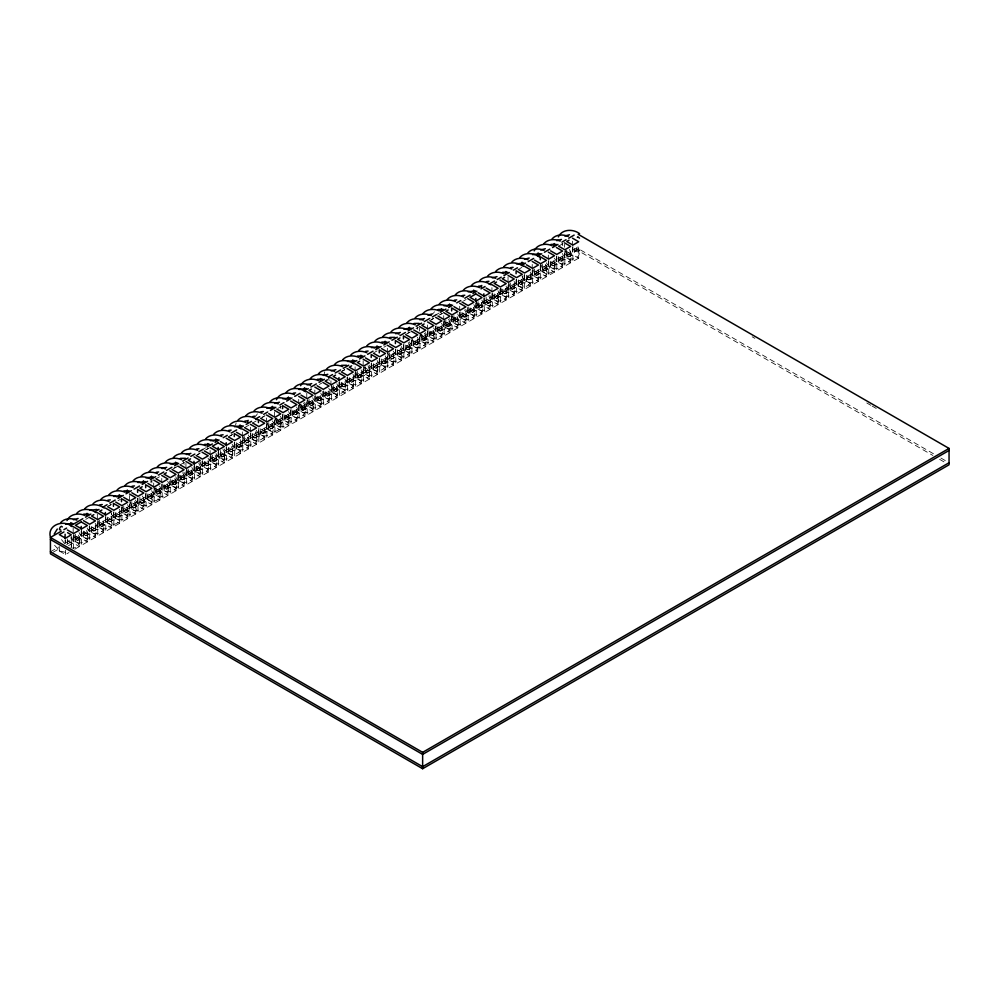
<?xml version="1.0" encoding="UTF-8"?>
<svg xmlns="http://www.w3.org/2000/svg" width="999" height="999" viewBox="0 0 999 999"><rect width="100%" height="100%" fill="white"/><g stroke="black" fill="none" stroke-linecap="round" stroke-linejoin="round"><path stroke-width="0.75" stroke-dasharray="5 3.75" d="M70.854 547.527C76.648 551.186 84.44 537.362 76.573 537.912C74.538 544.105 72.964 545.504 66.159 539.01M71.029 537.212C74.85 548.463 94.68 540.859 85.702 533.129C80.744 537.237 83.142 543.031 74.213 534.365M79.083 532.554C82.905 543.818 102.735 536.213 93.756 528.471C88.923 531.893 91.808 537.337 84.116 531.68M87.138 527.909C90.609 537.899 108.142 533.516 102.897 524.013C96.703 523.638 100.924 531.68 95.767 529.17L95.117 526.061M95.192 523.251C99.026 534.515 118.856 526.91 109.865 519.168C104.92 523.289 107.305 529.083 98.377 520.404M116.334 513.086C125.025 518.943 117.283 511.813 115.859 515.709C115.397 520.729 113.536 521.378 108.279 517.732M111.301 513.961C114.548 520.229 126.324 522.789 127.884 514.01C130.544 510.851 125.15 508.191 123.913 511.063C124.413 517.582 119.83 512.125 119.83 518.668C118.269 527.435 106.493 524.887 103.247 518.606M119.356 509.303C123.189 520.554 143.019 512.949 134.028 505.219C129.196 508.641 132.093 514.085 124.388 508.429M140.497 499.125L144.468 501.423L140.597 500.899L138.149 505.993L138.898 505.569L136.039 505.919L134.303 500.649M142.358 495.991C150.137 507.392 134.528 517.145 127.422 504.657M135.477 499.999C138.986 510.314 157.805 505.094 150.699 495.979C145.292 497.24 148.614 502.872 144.143 501.873A1.898 0.962 -15.5 0 1 143.082 502.672L141.483 502.972A2.435 1.224 -15.5 0 1 140.297 502.584L139.46 499.625M154.77 487.849L160.577 492.12L156.706 491.595L155.407 495.579L153.946 496.765L148.551 494.48M151.586 490.696C154.82 496.978 166.596 499.525 168.157 490.759C170.829 487.599 165.422 484.94 164.198 487.799C164.698 494.33 160.115 488.873 160.102 495.404C158.541 504.183 146.766 501.623 143.531 495.354M159.64 486.051C163.474 497.302 183.304 489.697 174.313 481.968C169.48 485.389 172.365 490.834 164.673 485.177M180.782 475.874L184.74 478.159L180.869 477.634L178.421 482.742L179.183 482.305L176.323 482.667L174.588 477.397M182.642 472.739C190.409 484.14 174.8 493.881 167.695 481.393M175.749 476.748C179.271 487.062 198.089 481.843 190.984 472.714C185.577 473.988 188.886 479.607 184.428 478.621A1.898 0.962 -15.5 0 1 183.354 479.42L181.768 479.72A2.435 1.224 -15.5 0 1 180.582 479.333L178.509 473.938M196.89 466.57L200.861 468.856L196.978 468.344L194.53 473.439L195.292 473.002L192.795 473.514L190.821 472.677L186.988 469.243M198.751 463.436C206.531 474.837 190.909 484.577 183.804 472.102M191.858 467.445C195.379 477.759 214.198 472.539 207.093 463.411C201.686 464.685 204.995 470.304 200.537 469.318A1.898 0.962 -15.5 0 1 199.475 470.117L197.877 470.417A2.435 1.224 -15.5 0 1 196.691 470.029L195.854 467.07M199.912 462.799C203.746 474.05 223.576 466.446 214.585 458.716C209.765 462.137 212.65 467.569 204.945 461.925M221.054 452.622L225.025 454.907L221.154 454.383L218.706 459.49L219.455 459.053L216.596 459.403L214.86 454.133M222.914 449.488C230.694 460.889 215.085 470.629 207.979 458.141M216.034 453.496C219.543 463.811 238.361 458.591 231.256 449.463C225.849 450.736 229.171 456.356 224.7 455.369A1.898 0.962 -15.5 0 1 223.639 456.168L222.053 456.456A2.435 1.224 -15.5 0 1 220.854 456.081L220.017 453.109M237.175 443.319C245.866 449.175 238.124 442.045 236.701 445.941C236.226 450.961 234.365 451.61 229.121 447.964M240.122 442.345C245.517 453.384 229.258 459.927 224.088 448.838M232.143 444.193C235.652 454.508 254.47 449.288 247.377 440.159C241.958 441.433 245.279 447.053 240.809 446.066A1.898 0.962 -15.5 0 1 239.748 446.865L238.162 447.152A2.435 1.224 -15.5 0 1 236.975 446.778L236.126 443.818M240.197 439.535C244.031 450.799 263.861 443.194 254.87 435.452C249.925 439.572 252.31 445.367 243.381 436.688M261.338 429.37L265.297 431.655L261.426 431.131L258.978 436.238L259.74 435.801L256.88 436.151L255.145 430.881M264.285 428.396C269.693 439.435 253.421 445.979 248.252 434.89M256.306 430.244C259.827 440.547 278.646 435.339 271.541 426.211C266.134 427.472 269.443 433.104 264.985 432.105A1.898 0.962 -15.5 0 1 263.923 432.917L262.325 433.204A2.435 1.224 -15.5 0 1 261.139 432.817L260.302 429.857M275.599 418.094L281.418 422.352L277.535 421.828L276.248 425.811L274.775 426.998L269.393 424.712M272.415 420.941C275.662 427.21 287.437 429.77 288.998 420.991C291.658 417.832 286.263 415.172 285.027 418.044C285.527 424.563 280.944 419.105 280.944 425.649C279.383 434.415 267.607 431.868 264.36 425.586M280.482 416.283C284.303 427.535 304.133 419.93 295.142 412.2C290.322 415.621 293.207 421.066 285.502 415.409M299.775 404.133L305.582 408.404L301.71 407.879L300.412 411.863L298.938 413.049L293.556 410.764M303.471 402.972C311.251 414.373 295.642 424.125 288.536 411.638M296.591 406.98C300.1 417.295 318.918 412.075 311.813 402.959C306.406 404.22 309.727 409.852 305.257 408.853A1.898 0.962 -15.5 0 1 304.195 409.652L302.61 409.952A2.435 1.224 -15.5 0 1 301.411 409.565L299.35 404.17M304.645 402.335C308.466 413.586 328.296 405.981 319.318 398.251C314.36 402.36 316.758 408.154 307.829 399.488M312.699 397.677C316.171 407.679 333.703 403.296 328.459 393.793C322.265 393.406 326.486 401.461 321.328 398.938L319.593 393.681M320.754 393.032C324.588 404.283 344.418 396.678 335.427 388.948C330.594 392.37 333.479 397.814 325.786 392.157M341.895 382.854L345.854 385.139L341.983 384.627L339.535 389.722L340.297 389.285L337.799 389.797L335.826 388.961L331.993 385.527M344.842 381.88C350.249 392.919 333.978 399.475 328.808 388.374M336.863 383.728C340.384 394.043 359.203 388.823 352.098 379.695C346.69 380.969 350 386.588 345.542 385.602A1.898 0.962 -15.5 0 1 344.48 386.401L342.882 386.7A2.435 1.224 -15.5 0 1 341.695 386.313L340.859 383.354M344.917 379.083C348.751 390.334 368.581 382.729 359.59 374.987C354.757 378.421 357.654 383.853 349.95 378.209M364.21 366.933L370.03 371.191L366.158 370.666L363.711 375.774L364.46 375.337L362.962 375.836L361.601 375.686L359.865 370.417M367.919 365.771C375.699 377.16 360.09 386.913 352.972 374.425M361.039 369.78C364.548 380.082 383.366 374.875 376.261 365.746C370.854 367.02 374.175 372.639 369.705 371.653A1.898 0.962 -15.5 0 1 368.643 372.452L367.045 372.739A2.435 1.224 -15.5 0 1 365.859 372.365L363.798 366.97M382.18 359.603C390.859 365.459 383.129 358.329 381.693 362.225C381.231 367.245 379.37 367.894 374.113 364.248M385.127 358.629C390.522 369.667 374.263 376.211 369.093 365.122M377.147 360.477C380.656 370.791 399.475 365.572 392.37 356.443C386.963 357.717 390.284 363.336 385.814 362.35A1.898 0.962 -15.5 0 1 384.752 363.149L383.166 363.436A2.435 1.224 -15.5 0 1 381.98 363.062L381.131 360.09M385.202 355.819C389.023 367.083 408.853 359.478 399.875 351.735C394.917 355.856 397.315 361.65 388.386 352.972M406.343 345.642L410.302 347.939L406.431 347.415L403.983 352.522L404.745 352.085L401.885 352.435L400.149 347.165M408.204 342.52C415.971 353.908 400.362 363.661 393.256 351.173M401.311 346.516C404.832 356.83 423.651 351.623 416.546 342.495C411.138 343.756 414.448 349.388 409.99 348.389A1.898 0.962 -15.5 0 1 408.916 349.188L407.33 349.488A2.435 1.224 -15.5 0 1 406.143 349.101L405.307 346.141M420.604 334.378L426.423 338.636L422.54 338.112L421.253 342.095L419.78 343.281L414.398 340.996M424.313 333.216C432.092 344.605 416.471 354.358 409.365 341.87M417.42 337.225C420.941 347.527 439.76 342.32 432.654 333.191C427.247 334.453 430.557 340.085 426.098 339.086A1.898 0.962 -15.5 0 1 425.037 339.897L423.439 340.184A2.435 1.224 -15.5 0 1 422.252 339.797L420.179 334.415M425.474 332.567C429.308 343.818 449.138 336.213 440.147 328.484C435.314 331.905 438.211 337.35 430.507 331.693M446.615 322.39L450.586 324.687L446.715 324.163L445.417 328.147L443.943 329.333L442.157 329.183L441.521 326.074M448.476 319.255C456.256 330.657 440.646 340.409 433.541 327.922M441.595 323.264C445.104 333.579 463.923 328.359 456.818 319.243C451.411 320.504 454.732 326.136 450.262 325.137A1.898 0.962 -15.5 0 1 449.2 325.936L447.602 326.236A2.435 1.224 -15.5 0 1 446.416 325.849L444.355 320.454M462.737 313.087L466.695 315.384L462.824 314.86L460.377 319.955L461.126 319.53L458.641 320.03L456.655 319.193L452.834 315.771M464.585 309.952C472.365 321.353 456.755 331.106 449.65 318.619M457.704 313.961C461.213 324.275 480.032 319.056 472.927 309.94C467.52 311.201 470.841 316.833 466.371 315.834A1.898 0.962 -15.5 0 1 465.309 316.633L463.723 316.933A2.435 1.224 -15.5 0 1 462.537 316.546L461.688 313.586M465.759 309.315C469.592 320.567 489.423 312.962 480.432 305.232C475.599 308.654 478.484 314.098 470.791 308.441M486.9 299.138L490.859 301.423L486.988 300.899L484.54 306.006L485.302 305.569L482.804 306.081L480.831 305.244L476.998 301.81M488.761 296.004C496.528 307.405 480.919 317.145 473.813 304.658M481.868 300.012C485.389 310.327 504.208 305.107 497.102 295.979C491.695 297.252 495.005 302.872 490.546 301.885A1.898 0.962 -15.5 0 1 489.473 302.685L487.887 302.984A2.435 1.224 -15.5 0 1 486.7 302.597L485.864 299.638M489.922 295.367C493.756 306.618 513.586 299.013 504.595 291.271C499.762 294.693 502.647 300.137 494.955 294.493M497.977 290.709C501.81 301.96 521.64 294.355 512.649 286.626C507.817 290.047 510.714 295.492 503.009 289.835M506.031 286.064C509.865 297.315 529.695 289.71 520.704 281.98C515.759 286.089 518.156 291.883 509.215 283.216M527.172 275.886C535.864 281.743 528.134 274.613 526.698 278.509C526.236 283.529 524.375 284.178 519.118 280.532M530.132 274.912C535.526 285.951 519.268 292.495 514.098 281.406M522.152 276.76C525.661 287.075 544.48 281.855 537.375 272.727C531.967 274.001 535.289 279.62 530.819 278.634A1.898 0.962 -15.5 0 1 529.757 279.433L528.159 279.72A2.435 1.224 -15.5 0 1 526.972 279.345L526.136 276.373M530.207 272.103C534.028 283.366 553.858 275.749 544.88 268.019C539.922 272.14 542.32 277.934 533.391 269.255M551.348 261.925L555.307 264.223L551.436 263.699L548.988 268.806L549.737 268.369L546.89 268.719L545.142 263.449M546.316 262.799C549.55 269.081 561.326 271.628 562.887 262.862C565.559 259.703 560.152 257.043 558.928 259.915C559.428 266.433 554.845 260.976 554.832 267.507C553.271 276.286 541.495 273.726 538.261 267.457M565.609 250.649L571.416 254.92L567.544 254.395L566.258 258.379L564.785 259.565L559.403 257.28M569.318 249.5C577.085 260.889 561.475 270.642 554.37 258.154M562.425 253.509C565.946 263.811 584.765 258.604 577.659 249.475C572.252 250.737 575.561 256.368 571.103 255.369A1.898 0.962 -15.5 0 1 570.042 256.169L568.443 256.468A2.435 1.224 -15.5 0 1 567.257 256.081L565.184 250.699M71.428 546.965L70.829 538.211M79.883 539.073L77.822 540.259L75.587 538.961M87.937 534.428L85.877 535.614L83.641 534.315M95.991 529.77L93.943 530.956L91.696 529.657M104.058 525.124L101.998 526.311L99.75 525.012M112.113 520.467L110.052 521.653L107.805 520.367M120.167 515.821L118.107 517.007L115.859 515.709M128.222 511.163L126.161 512.35L123.913 511.063M136.276 506.518L134.216 507.704L131.968 506.406M144.331 501.86L142.27 503.059L140.022 501.76M152.385 497.215L150.325 498.401L148.077 497.102M160.439 492.557L158.379 493.756L156.144 492.457M168.494 487.912L166.433 489.098L164.198 487.799M176.548 483.266L174.5 484.453L172.253 483.154M184.615 478.608L182.555 479.795L180.307 478.509M192.67 473.963L190.609 475.149L188.361 473.851M200.724 469.305L198.664 470.492L196.416 469.205M208.779 464.66L206.718 465.846L204.47 464.547M216.833 460.002L214.773 461.201L212.525 459.902M224.887 455.357L222.827 456.543L220.579 455.244M232.942 450.699L230.881 451.898L228.646 450.599M240.996 446.053L238.936 447.24L236.701 445.941M249.051 441.408L246.99 442.594L244.755 441.296M257.118 436.75L255.057 437.937L252.809 436.65M265.172 432.105L263.112 433.291L260.864 431.993M273.227 427.447L271.166 428.633L268.918 427.347M281.281 422.802L279.221 423.988L276.973 422.689M289.335 418.144L287.275 419.343L285.027 418.044M297.39 413.499L295.329 414.685L293.082 413.386M305.444 408.841L303.384 410.04L301.136 408.741M313.499 404.195L311.438 405.382L309.203 404.083M321.553 399.55L319.493 400.736L317.257 399.438M329.608 394.892L327.56 396.079L325.312 394.792M337.674 390.247L335.614 391.433L333.366 390.134M345.729 385.589L343.668 386.775L341.421 385.489M353.783 380.944L351.723 382.13L349.475 380.831M361.838 376.286L359.777 377.485L357.53 376.186M369.892 371.64L367.832 372.827L365.584 371.528M377.947 366.983L375.886 368.181L373.638 366.883M386.001 362.337L383.941 363.524L381.693 362.225M394.056 357.679L391.995 358.878L389.76 357.58M402.11 353.034L400.05 354.22L397.814 352.922M410.177 348.389L408.116 349.575L405.869 348.276M418.231 343.731L416.171 344.917L413.923 343.631M426.286 339.086L424.225 340.272L421.978 338.973M434.34 334.428L432.28 335.614L430.032 334.328M442.395 329.782L440.334 330.969L438.086 329.67M450.449 325.125L448.389 326.323L446.141 325.025M458.504 320.479L456.443 321.666L454.195 320.367M466.558 315.821L464.498 317.02L462.262 315.721M474.612 311.176L472.552 312.362L470.317 311.064M482.667 306.531L480.619 307.717L478.371 306.418M490.734 301.873L488.673 303.059L486.426 301.773M498.788 297.227L496.728 298.414L494.48 297.115M506.843 292.57L504.782 293.756L502.534 292.47M514.897 287.924L512.837 289.111L510.589 287.812M522.952 283.266L520.891 284.465L518.643 283.167M531.006 278.621L528.946 279.807L526.698 278.509M539.06 273.963L537 275.162L534.752 273.863M547.115 269.318L545.054 270.504L542.819 269.206M555.169 264.673L553.109 265.859L550.874 264.56M563.236 260.015L561.176 261.201L558.928 259.915M571.291 255.369L569.23 256.556L566.982 255.257M579.345 250.712L577.285 251.898L575.037 250.612M235.564 425.025L236.151 422.939M324.188 373.863L324.762 371.778M256.206 415.646L257.405 413.786M433.429 313.324L434.44 311.738M202.947 449.388L205.644 447.827M436.463 314.573L439.16 313.012M108.466 505.981L111.164 504.433M173.252 468.581L175.949 467.02M197.552 454.557L200.25 452.997M205.644 449.875L208.341 448.314M229.945 435.851L232.642 434.29M262.337 417.145L265.035 415.584M341.97 371.166L344.68 369.605M374.375 352.472L377.073 350.911M406.768 333.766L409.465 332.205M431.056 319.742L433.766 318.182M439.16 315.06L441.858 313.499M463.461 301.036L466.158 299.475M519.517 268.768L521.84 267.42M558.628 246.179L563.336 243.369M85.789 519.318L89.273 517.307M108.804 506.031L111.114 504.695M118.019 500.711L120.33 499.375M150.237 482.105L152.56 480.769M155.969 478.796L159.453 476.785M174.4 468.156L177.884 466.146M180.145 464.847L184.778 462.162M196.254 455.544L199.738 453.534M206.631 449.55L208.953 448.214M228.471 436.938L231.955 434.927M244.58 427.634L249.226 424.962M252.647 422.989L256.119 420.979M260.702 418.331L264.173 416.333M277.972 408.366L281.443 406.356M319.405 384.44L321.728 383.104M342.42 371.153L344.73 369.817M383.853 347.227L386.176 345.891M408.017 333.279L410.339 331.943M416.071 328.634L418.394 327.285M431.031 319.992L433.354 318.656M440.247 314.673L442.569 313.336M50.425 551.773L58.516 547.102M65.272 543.206L576.835 247.852L934.215 454.183M53.122 552.26L59.865 548.364M66.621 544.467L576.835 249.9L932.866 455.457M445.854 320.229L445.854 327.672L451.648 324.313L457.854 327.897L457.854 314.498M453.908 315.572L453.908 323.014L459.715 319.668L465.909 323.251L465.909 309.852M461.963 312.412L461.963 318.369L467.769 315.01L473.963 318.594L473.963 305.195M470.017 307.754L470.017 313.711L475.824 310.364L482.017 313.948L482.017 299.063M478.071 301.623L478.071 309.066L483.878 305.719L490.072 309.29L490.072 295.891M486.138 296.965L486.138 304.408L491.933 301.061L498.126 304.645L498.126 291.246M494.193 293.806L494.193 299.762L499.987 296.416L506.193 299.987L506.193 286.601M502.247 289.161L502.247 295.105L508.041 291.758L514.248 295.342L514.248 281.943M510.302 283.017L510.302 290.459L516.096 287.113L522.302 290.684L522.302 275.799M518.356 279.857L518.356 285.801L524.15 282.455L530.357 286.039L530.357 272.64M526.411 275.2L526.411 281.156L532.217 277.809L538.411 281.381L538.411 266.508M534.465 269.068L534.465 276.511L540.272 273.152L546.465 276.735L546.465 263.336M542.519 264.41L542.519 271.853L548.326 268.506L554.52 272.09L554.52 258.691M550.574 261.251L550.574 267.208L556.381 263.861L562.574 267.432L562.574 254.033M558.628 256.593L558.628 262.55L564.435 259.203L570.629 262.787L570.629 249.388M566.695 250.462L566.695 257.904L572.489 254.558L578.696 258.129L578.696 244.73M59.303 546.515L59.303 550.986L62.787 548.975M68.519 545.666L73.164 542.981L79.358 546.565L79.358 533.166M75.412 534.24L75.412 541.683L81.219 538.336L87.413 541.908L87.413 528.521M83.466 531.081L83.466 537.025L89.273 533.678L95.467 537.262L95.467 523.863M91.521 526.423L91.521 532.38L97.328 529.033L103.521 532.604L103.521 519.218M99.588 520.292L99.588 527.734L105.382 524.375L111.588 527.959L111.588 513.074M107.642 517.12L107.642 523.076L113.436 519.73L119.643 523.314L119.643 509.915M115.697 512.475L115.697 518.431L121.491 515.084L127.697 518.656L127.697 503.771M123.751 506.331L123.751 513.773L129.545 510.427L135.752 514.01L135.752 500.611M131.806 501.685L131.806 509.128L137.6 505.781L143.806 509.353L143.806 495.954M139.86 497.027L139.86 504.47L145.667 501.123L151.86 504.707L151.86 491.308M147.914 493.868L147.914 499.825L153.721 496.478L159.915 500.049L159.915 485.164M155.969 487.724L155.969 495.167L161.776 491.82L167.969 495.404L167.969 482.005M164.023 484.565L164.023 490.521L169.83 487.175L176.024 490.746L176.024 477.36M172.078 479.92L172.078 485.876L177.884 482.517L184.078 486.101L184.078 472.702M180.145 475.262L180.145 481.218L185.939 477.872L192.145 481.456L192.145 468.056M188.199 469.13L188.199 476.573L193.993 473.214L200.2 476.798L200.2 461.913M196.254 465.959L196.254 471.915L202.048 468.568L208.254 472.152L208.254 458.753M204.308 461.313L204.308 467.27L210.102 463.923L216.308 467.495L216.308 452.609M212.362 455.169L212.362 462.612L218.169 459.265L224.363 462.849L224.363 449.45M220.417 450.524L220.417 457.967L226.224 454.62L232.417 458.191L232.417 444.805M228.471 447.365L228.471 453.309L234.278 449.962L240.472 453.546L240.472 440.147M236.526 442.707L236.526 448.663L242.332 445.317L248.526 448.888L248.526 434.003M244.58 436.575L244.58 444.018L250.387 440.659L256.581 444.243L256.581 430.844M252.647 433.404L252.647 439.36L258.441 436.014L264.648 439.597L264.648 426.198M260.702 428.758L260.702 434.715L266.496 431.356L272.702 434.94L272.702 421.541M268.756 422.614L268.756 430.057L274.55 426.71L280.756 430.294L280.756 416.895M276.81 417.969L276.81 425.412L282.605 422.065L288.811 425.636L288.811 412.237M284.865 414.797L284.865 420.754L290.659 417.407L296.865 420.991L296.865 407.592M292.919 410.152L292.919 416.108L298.726 412.762L304.92 416.333L304.92 401.448M300.974 404.008L300.974 411.451L306.78 408.104L312.974 411.688L312.974 398.289M309.028 399.363L309.028 406.805L314.835 403.459L321.029 407.03L321.029 393.643M317.083 396.203L317.083 402.147L322.889 398.801L329.083 402.385L329.083 388.986M325.137 391.546L325.137 397.502L330.944 394.155L337.138 397.739L337.138 384.34M333.204 385.414L333.204 392.857L338.998 389.498L345.204 393.082L345.204 379.682M341.258 382.242L341.258 388.199L347.053 384.852L353.259 388.436L353.259 375.037M349.313 377.597L349.313 383.554L355.107 380.207L361.313 383.778L361.313 368.893M357.367 371.453L357.367 378.896L363.161 375.549L369.368 379.133L369.368 365.734M365.422 366.808L365.422 374.25L371.216 370.904L377.422 374.475L377.422 361.076M373.476 363.648L373.476 369.593L379.283 366.246L385.477 369.83L385.477 356.431M381.531 358.991L381.531 364.947L387.337 361.601L393.531 365.172L393.531 350.287M389.585 352.847L389.585 360.289L395.392 356.943L401.586 360.527L401.586 347.128M397.639 349.687L397.639 355.644L403.446 352.297L409.64 355.869L409.64 342.482M405.706 345.042L405.706 350.999L411.501 347.64L417.694 351.223L417.694 337.824M413.761 340.384L413.761 346.341L419.555 342.994L425.761 346.578L425.761 333.179M421.815 334.253L421.815 341.695L427.609 338.336L433.816 341.92L433.816 328.521M429.87 331.081L429.87 337.038L435.664 333.691L441.87 337.275L441.87 323.876M437.924 326.436L437.924 332.392L443.718 329.046L449.925 332.617L449.925 317.732M445.854 327.672L452.048 331.243L457.854 327.897M453.908 323.014L460.114 326.598L465.909 323.251M461.963 318.369L468.169 321.94L473.963 318.594M470.017 313.711L476.223 317.295L482.017 313.948M478.071 309.066L484.278 312.637L490.072 309.29M486.138 304.408L492.332 307.992L498.126 304.645M494.193 299.762L500.387 303.334L506.193 299.987M502.247 295.105L508.441 298.689L514.248 295.342M510.302 290.459L516.495 294.043L522.302 290.684M518.356 285.801L524.55 289.385L530.357 286.039M526.411 281.156L532.604 284.74L538.411 281.381M534.465 276.511L540.671 280.082L546.465 276.735M542.519 271.853L548.726 275.437L554.52 272.09M550.574 267.208L556.78 270.779L562.574 267.432M558.628 262.55L564.835 266.134L570.629 262.787M566.695 257.904L572.889 261.476L578.696 258.129M59.303 550.986L65.509 554.557L68.981 552.559M74.725 549.238L79.358 546.565M75.412 541.683L81.618 545.267L87.413 541.908M83.466 537.025L89.673 540.609L95.467 537.262M91.521 532.38L97.727 535.963L103.521 532.604M99.588 527.734L105.782 531.306L111.588 527.959M107.642 523.076L113.836 526.66L119.643 523.314M115.697 518.431L121.89 522.002L127.697 518.656M123.751 513.773L129.945 517.357L135.752 514.01M131.806 509.128L137.999 512.699L143.806 509.353M139.86 504.47L146.066 508.054L151.86 504.707M147.914 499.825L154.121 503.409L159.915 500.049M155.969 495.167L162.175 498.751L167.969 495.404M164.023 490.521L170.23 494.105L176.024 490.746M172.078 485.876L178.284 489.448L184.078 486.101M180.145 481.218L186.338 484.802L192.145 481.456M188.199 476.573L194.393 480.144L200.2 476.798M196.254 471.915L202.447 475.499L208.254 472.152M204.308 467.27L210.502 470.841L216.308 467.495M212.362 462.612L218.556 466.196L224.363 462.849M220.417 457.967L226.623 461.538L232.417 458.191M228.471 453.309L234.678 456.893L240.472 453.546M236.526 448.663L242.732 452.247L248.526 448.888M244.58 444.018L250.786 447.589L256.581 444.243M252.647 439.36L258.841 442.944L264.648 439.597M260.702 434.715L266.895 438.286L272.702 434.94M268.756 430.057L274.95 433.641L280.756 430.294M276.81 425.412L283.004 428.983L288.811 425.636M284.865 420.754L291.059 424.338L296.865 420.991M292.919 416.108L299.126 419.68L304.92 416.333M300.974 411.451L307.18 415.035L312.974 411.688M309.028 406.805L315.234 410.389L321.029 407.03M317.083 402.147L323.289 405.731L329.083 402.385M325.137 397.502L331.343 401.086L337.138 397.739M333.204 392.857L339.398 396.428L345.204 393.082M341.258 388.199L347.452 391.783L353.259 388.436M349.313 383.554L355.507 387.125L361.313 383.778M357.367 378.896L363.561 382.48L369.368 379.133M365.422 374.25L371.616 377.822L377.422 374.475M373.476 369.593L379.682 373.176L385.477 369.83M381.531 364.947L387.737 368.531L393.531 365.172M389.585 360.289L395.791 363.873L401.586 360.527M397.639 355.644L403.846 359.228L409.64 355.869M405.706 350.999L411.9 354.57L417.694 351.223M413.761 346.341L419.955 349.925L425.761 346.578M421.815 341.695L428.009 345.267L433.816 341.92M429.87 337.038L436.063 340.622L441.87 337.275M437.924 332.392L444.118 335.964L449.925 332.617M65.672 552.397L59.865 550.948L52.86 543.456M547.015 268.743L546.928 269.33A1.898 0.962 -15.5 0 1 545.866 270.13L544.28 270.417A2.435 1.224 -15.5 0 1 543.094 270.042L543.006 269.206A1.898 0.962 -15.5 0 1 544.068 268.406L545.654 268.107A2.435 1.224 -15.5 0 1 546.84 268.494L541.446 264.61M442.295 329.195L442.207 329.795A1.898 0.962 -15.5 0 1 441.146 330.594L439.548 330.881A2.435 1.224 -15.5 0 1 438.361 330.507L438.274 329.67A1.898 0.962 -15.5 0 1 439.335 328.858L440.934 328.571A2.435 1.224 -15.5 0 1 442.12 328.946L438.561 327.048M402.01 352.46L401.923 353.047A1.898 0.962 -15.5 0 1 400.861 353.846L399.275 354.146A2.435 1.224 -15.5 0 1 398.089 353.758L398.002 352.922A1.898 0.962 -15.5 0 1 399.063 352.123L400.649 351.823A2.435 1.224 -15.5 0 1 401.835 352.21L398.289 350.299M361.725 375.711L361.65 376.298A1.898 0.962 -15.5 0 1 360.589 377.098L358.991 377.397A2.435 1.224 -15.5 0 1 357.804 377.01L357.717 376.173A1.898 0.962 -15.5 0 1 358.778 375.374L360.377 375.075A2.435 1.224 -15.5 0 1 361.563 375.462L358.004 373.551M321.453 398.963L321.366 399.55A1.898 0.962 -15.5 0 1 320.304 400.349L318.718 400.649A2.435 1.224 -15.5 0 1 317.532 400.262L317.445 399.425A1.898 0.962 -15.5 0 1 318.506 398.626L320.092 398.326A2.435 1.224 -15.5 0 1 321.278 398.713L317.732 396.803M257.005 436.176L256.93 436.763A1.898 0.962 -15.5 0 1 255.856 437.562L254.27 437.862A2.435 1.224 -15.5 0 1 253.084 437.475L252.997 436.638A1.898 0.962 -15.5 0 1 254.058 435.839L255.644 435.539A2.435 1.224 -15.5 0 1 256.843 435.926L253.284 434.016M216.733 459.428L216.646 460.015A1.898 0.962 -15.5 0 1 215.584 460.814L213.986 461.113A2.435 1.224 -15.5 0 1 212.799 460.726L212.712 459.89A1.898 0.962 -15.5 0 1 213.774 459.09L215.372 458.791A2.435 1.224 -15.5 0 1 216.558 459.178L212.999 457.267M176.448 482.679L176.373 483.266A1.898 0.962 -15.5 0 1 175.3 484.065L173.714 484.365A2.435 1.224 -15.5 0 1 172.527 483.978L172.44 483.141A1.898 0.962 -15.5 0 1 173.501 482.342L175.087 482.055A2.435 1.224 -15.5 0 1 176.274 482.43L172.727 480.519M136.176 505.931L136.089 506.53A1.898 0.962 -15.5 0 1 135.027 507.33L133.429 507.617A2.435 1.224 -15.5 0 1 132.243 507.242L132.155 506.406A1.898 0.962 -15.5 0 1 133.217 505.594L134.815 505.307A2.435 1.224 -15.5 0 1 136.001 505.694L130.594 501.81M95.892 529.195L95.804 529.782A1.898 0.962 -15.5 0 1 94.743 530.581L93.157 530.881A2.435 1.224 -15.5 0 1 91.97 530.494L91.883 529.657A1.898 0.962 -15.5 0 1 92.944 528.858L94.53 528.558A2.435 1.224 -15.5 0 1 95.717 528.946L92.17 527.035M752.16 336.788L754.857 338.349M866.782 402.972L870.828 405.307M872.177 406.094L876.223 408.429M940.958 458.079L949.05 462.749M939.609 459.34L945.004 462.462M64.56 543.568L60.914 538.811M579.233 250.137L579.07 249.887A2.435 1.224 -15.5 0 0 577.884 249.5L576.286 249.8A1.898 0.962 -15.5 0 0 575.224 250.599L575.312 251.436A2.435 1.224 -15.5 0 0 576.498 251.823L578.096 251.523A1.898 0.962 -15.5 0 0 579.158 250.724L577.372 244.842M571.178 254.782L571.016 254.533A2.435 1.224 -15.5 0 0 569.83 254.158L568.231 254.445A1.898 0.962 -15.5 0 0 567.17 255.245L567.082 255.831M563.124 259.44L562.961 259.191A2.435 1.224 -15.5 0 0 561.763 258.803L560.177 259.103A1.898 0.962 -15.5 0 0 559.115 259.902L559.203 260.739A2.435 1.224 -15.5 0 0 560.389 261.126L561.975 260.826A1.898 0.962 -15.5 0 0 563.049 260.027L562.35 256.306M555.069 264.086L554.895 263.836A2.435 1.224 -15.5 0 0 553.708 263.449L552.122 263.748A1.898 0.962 -15.5 0 0 551.061 264.548L551.148 265.384A2.435 1.224 -15.5 0 0 552.335 265.771L553.921 265.472A1.898 0.962 -15.5 0 0 554.982 264.673L553.209 258.803M538.961 273.389L538.786 273.139A2.435 1.224 -15.5 0 0 537.599 272.752L536.013 273.052A1.898 0.962 -15.5 0 0 534.94 273.851L535.027 274.688A2.435 1.224 -15.5 0 0 536.226 275.075L537.812 274.775A1.898 0.962 -15.5 0 0 538.873 273.976L537.087 268.094M530.906 278.047L530.731 277.797A2.435 1.224 -15.5 0 0 529.545 277.41L527.947 277.697A1.898 0.962 -15.5 0 0 526.885 278.509L526.81 279.096M522.852 282.692L522.677 282.442A2.435 1.224 -15.5 0 0 521.49 282.055L519.892 282.355A1.898 0.962 -15.5 0 0 518.831 283.154L518.918 283.991A2.435 1.224 -15.5 0 0 520.104 284.378L521.703 284.078A1.898 0.962 -15.5 0 0 522.764 283.279L520.979 277.397M514.785 287.337L514.622 287.088A2.435 1.224 -15.5 0 0 513.436 286.713L511.838 287A1.898 0.962 -15.5 0 0 510.776 287.799L510.864 288.649A2.435 1.224 -15.5 0 0 512.05 289.023L513.648 288.736A1.898 0.962 -15.5 0 0 514.71 287.924L512.924 282.055M506.73 291.995L506.568 291.745A2.435 1.224 -15.5 0 0 505.382 291.358L503.783 291.658A1.898 0.962 -15.5 0 0 502.722 292.457L502.809 293.294A2.435 1.224 -15.5 0 0 503.996 293.681L505.594 293.381A1.898 0.962 -15.5 0 0 506.655 292.582L504.87 286.701M498.676 296.641L498.513 296.391A2.435 1.224 -15.5 0 0 497.327 296.016L495.729 296.303A1.898 0.962 -15.5 0 0 494.667 297.103L494.755 297.939A2.435 1.224 -15.5 0 0 495.941 298.326L497.539 298.039A1.898 0.962 -15.5 0 0 498.601 297.227L496.815 291.358M490.621 301.298L490.459 301.049A2.435 1.224 -15.5 0 0 489.26 300.662L487.674 300.961A1.898 0.962 -15.5 0 0 486.613 301.76L486.525 302.347M482.567 305.944L482.392 305.694A2.435 1.224 -15.5 0 0 481.206 305.319L479.62 305.607A1.898 0.962 -15.5 0 0 478.558 306.406L478.646 307.242A2.435 1.224 -15.5 0 0 479.832 307.63L481.418 307.33A1.898 0.962 -15.5 0 0 482.48 306.531L480.706 300.662M474.513 310.602L474.338 310.352A2.435 1.224 -15.5 0 0 473.151 309.965L471.565 310.264A1.898 0.962 -15.5 0 0 470.504 311.064L470.591 311.9A2.435 1.224 -15.5 0 0 471.778 312.275L473.364 311.988A1.898 0.962 -15.5 0 0 474.425 311.188L473.738 307.467M466.458 315.247L466.283 314.997A2.435 1.224 -15.5 0 0 465.097 314.61L463.511 314.91A1.898 0.962 -15.5 0 0 462.45 315.709L462.362 316.296M458.404 319.905L458.229 319.655A2.435 1.224 -15.5 0 0 457.043 319.268L455.457 319.568A1.898 0.962 -15.5 0 0 454.383 320.367L454.47 321.203A2.435 1.224 -15.5 0 0 455.669 321.578L457.255 321.291A1.898 0.962 -15.5 0 0 458.316 320.492L456.531 314.61M450.349 324.55L450.174 324.3A2.435 1.224 -15.5 0 0 448.988 323.913L447.39 324.213A1.898 0.962 -15.5 0 0 446.328 325.012L446.253 325.599M434.228 333.853L434.066 333.604A2.435 1.224 -15.5 0 0 432.879 333.216L431.281 333.516A1.898 0.962 -15.5 0 0 430.219 334.315L430.307 335.152A2.435 1.224 -15.5 0 0 431.493 335.539L433.091 335.239A1.898 0.962 -15.5 0 0 434.153 334.44L433.454 330.719M426.173 338.499L426.011 338.249A2.435 1.224 -15.5 0 0 424.825 337.874L423.226 338.162A1.898 0.962 -15.5 0 0 422.165 338.961L422.077 339.548M418.119 343.156L417.957 342.907A2.435 1.224 -15.5 0 0 416.77 342.52L415.172 342.819A1.898 0.962 -15.5 0 0 414.11 343.619L414.198 344.455A2.435 1.224 -15.5 0 0 415.384 344.842L416.983 344.543A1.898 0.962 -15.5 0 0 418.044 343.743L417.345 340.022M410.065 347.802L409.902 347.552A2.435 1.224 -15.5 0 0 408.703 347.177L407.117 347.465A1.898 0.962 -15.5 0 0 406.056 348.264L405.969 348.851M393.956 357.105L393.781 356.855A2.435 1.224 -15.5 0 0 392.595 356.468L391.009 356.768A1.898 0.962 -15.5 0 0 389.947 357.567L390.035 358.404A2.435 1.224 -15.5 0 0 391.221 358.791L392.807 358.491A1.898 0.962 -15.5 0 0 393.868 357.692L392.083 351.81M385.901 361.763L385.726 361.513A2.435 1.224 -15.5 0 0 384.54 361.126L382.954 361.426A1.898 0.962 -15.5 0 0 381.88 362.225L381.805 362.812M377.847 366.408L377.672 366.158A2.435 1.224 -15.5 0 0 376.486 365.771L374.9 366.071A1.898 0.962 -15.5 0 0 373.826 366.87L373.913 367.707A2.435 1.224 -15.5 0 0 375.1 368.094L376.698 367.794A1.898 0.962 -15.5 0 0 377.759 366.995L375.974 361.114M369.792 371.066L369.618 370.816A2.435 1.224 -15.5 0 0 368.431 370.429L366.833 370.716A1.898 0.962 -15.5 0 0 365.771 371.528L365.696 372.115M353.671 380.357L353.509 380.107A2.435 1.224 -15.5 0 0 352.322 379.732L350.724 380.02A1.898 0.962 -15.5 0 0 349.662 380.819L349.75 381.655A2.435 1.224 -15.5 0 0 350.936 382.043L352.535 381.755A1.898 0.962 -15.5 0 0 353.596 380.944L352.897 377.235M345.617 385.015L345.454 384.765A2.435 1.224 -15.5 0 0 344.268 384.378L342.669 384.677A1.898 0.962 -15.5 0 0 341.608 385.477L341.521 386.064M337.562 389.66L337.4 389.41A2.435 1.224 -15.5 0 0 336.201 389.036L334.615 389.323A1.898 0.962 -15.5 0 0 333.554 390.122L333.641 390.959A2.435 1.224 -15.5 0 0 334.827 391.346L336.413 391.046A1.898 0.962 -15.5 0 0 337.487 390.247L335.701 384.378M329.508 394.318L329.333 394.068A2.435 1.224 -15.5 0 0 328.147 393.681L326.561 393.981A1.898 0.962 -15.5 0 0 325.499 394.78L325.587 395.616A2.435 1.224 -15.5 0 0 326.773 396.004L328.359 395.704A1.898 0.962 -15.5 0 0 329.42 394.905L328.733 391.183M313.399 403.621L313.224 403.371A2.435 1.224 -15.5 0 0 312.038 402.984L310.452 403.284A1.898 0.962 -15.5 0 0 309.39 404.083L309.478 404.92A2.435 1.224 -15.5 0 0 310.664 405.294L312.25 405.007A1.898 0.962 -15.5 0 0 313.311 404.208L311.526 398.326M305.344 408.266L305.17 408.017A2.435 1.224 -15.5 0 0 303.983 407.629L302.397 407.929A1.898 0.962 -15.5 0 0 301.323 408.728L301.248 409.315M297.29 412.924L297.115 412.674A2.435 1.224 -15.5 0 0 295.929 412.287L294.33 412.575A1.898 0.962 -15.5 0 0 293.269 413.386L293.356 414.223A2.435 1.224 -15.5 0 0 294.543 414.597L296.141 414.31A1.898 0.962 -15.5 0 0 297.202 413.511L296.516 409.79M289.235 417.57L289.061 417.32A2.435 1.224 -15.5 0 0 287.874 416.933L286.276 417.232A1.898 0.962 -15.5 0 0 285.214 418.032L285.302 418.868A2.435 1.224 -15.5 0 0 286.488 419.255L288.087 418.956A1.898 0.962 -15.5 0 0 289.148 418.156L287.362 412.275M281.169 422.215L281.006 421.965A2.435 1.224 -15.5 0 0 279.82 421.59L278.221 421.878A1.898 0.962 -15.5 0 0 277.16 422.677L277.247 423.526A2.435 1.224 -15.5 0 0 278.434 423.901L280.032 423.613A1.898 0.962 -15.5 0 0 281.094 422.802L279.308 416.933M273.114 426.873L272.952 426.623A2.435 1.224 -15.5 0 0 271.765 426.236L270.167 426.536A1.898 0.962 -15.5 0 0 269.106 427.335L269.193 428.171A2.435 1.224 -15.5 0 0 270.379 428.559L271.978 428.259A1.898 0.962 -15.5 0 0 273.039 427.46L271.253 421.578M265.06 431.518L264.897 431.268A2.435 1.224 -15.5 0 0 263.711 430.894L262.113 431.181A1.898 0.962 -15.5 0 0 261.051 431.98L260.964 432.567M248.951 440.821L248.776 440.571A2.435 1.224 -15.5 0 0 247.59 440.197L246.004 440.484A1.898 0.962 -15.5 0 0 244.942 441.283L245.03 442.12A2.435 1.224 -15.5 0 0 246.216 442.507L247.802 442.207A1.898 0.962 -15.5 0 0 248.863 441.408L247.09 435.539M240.896 445.479L240.722 445.229A2.435 1.224 -15.5 0 0 239.535 444.842L237.949 445.142A1.898 0.962 -15.5 0 0 236.888 445.941L236.8 446.528M232.842 450.124L232.667 449.875A2.435 1.224 -15.5 0 0 231.481 449.488L229.895 449.787A1.898 0.962 -15.5 0 0 228.821 450.586L228.908 451.423A2.435 1.224 -15.5 0 0 230.107 451.81L231.693 451.511A1.898 0.962 -15.5 0 0 232.755 450.711L230.969 444.83M224.787 454.782L224.613 454.533A2.435 1.224 -15.5 0 0 223.426 454.145L221.84 454.433A1.898 0.962 -15.5 0 0 220.767 455.244L220.692 455.831M208.666 464.073L208.504 463.823A2.435 1.224 -15.5 0 0 207.317 463.449L205.719 463.736A1.898 0.962 -15.5 0 0 204.658 464.547L204.745 465.384A2.435 1.224 -15.5 0 0 205.931 465.759L207.53 465.472A1.898 0.962 -15.5 0 0 208.591 464.672L207.904 460.951M200.612 468.731L200.449 468.481A2.435 1.224 -15.5 0 0 199.263 468.094L197.665 468.394A1.898 0.962 -15.5 0 0 196.603 469.193L196.528 469.78M192.557 473.376L192.395 473.126A2.435 1.224 -15.5 0 0 191.209 472.752L189.61 473.039A1.898 0.962 -15.5 0 0 188.549 473.838L188.636 474.675A2.435 1.224 -15.5 0 0 189.822 475.062L191.421 474.775A1.898 0.962 -15.5 0 0 192.482 473.963L190.697 468.094M184.503 478.034L184.34 477.784A2.435 1.224 -15.5 0 0 183.142 477.397L181.556 477.697A1.898 0.962 -15.5 0 0 180.494 478.496L180.407 479.083M168.394 487.337L168.219 487.087A2.435 1.224 -15.5 0 0 167.033 486.7L165.447 487A1.898 0.962 -15.5 0 0 164.385 487.799L164.473 488.636A2.435 1.224 -15.5 0 0 165.659 489.023L167.245 488.723A1.898 0.962 -15.5 0 0 168.307 487.924L166.533 482.042M160.34 491.983L160.165 491.733A2.435 1.224 -15.5 0 0 158.978 491.346L157.392 491.645A1.898 0.962 -15.5 0 0 156.331 492.445L156.418 493.281A2.435 1.224 -15.5 0 0 157.605 493.668L159.191 493.369A1.898 0.962 -15.5 0 0 160.252 492.569L158.466 486.688M152.285 496.64L152.11 496.391A2.435 1.224 -15.5 0 0 150.924 496.003L149.338 496.303A1.898 0.962 -15.5 0 0 148.264 497.102L148.351 497.939A2.435 1.224 -15.5 0 0 149.55 498.314L151.136 498.026A1.898 0.962 -15.5 0 0 152.198 497.227L151.511 493.506M144.231 501.286L144.056 501.036A2.435 1.224 -15.5 0 0 142.869 500.649L141.271 500.949A1.898 0.962 -15.5 0 0 140.21 501.748L140.135 502.335M128.109 510.589L127.947 510.339A2.435 1.224 -15.5 0 0 126.761 509.952L125.162 510.252A1.898 0.962 -15.5 0 0 124.101 511.051L124.188 511.888A2.435 1.224 -15.5 0 0 125.375 512.275L126.973 511.975A1.898 0.962 -15.5 0 0 128.034 511.176L126.249 505.294M120.055 515.234L119.892 514.985A2.435 1.224 -15.5 0 0 118.706 514.61L117.108 514.897A1.898 0.962 -15.5 0 0 116.046 515.696L116.134 516.533A2.435 1.224 -15.5 0 0 117.32 516.92L118.918 516.633A1.898 0.962 -15.5 0 0 119.98 515.821L119.281 512.112M112 519.892L111.838 519.642A2.435 1.224 -15.5 0 0 110.652 519.255L109.053 519.555A1.898 0.962 -15.5 0 0 107.992 520.354L108.079 521.191A2.435 1.224 -15.5 0 0 109.266 521.578L110.864 521.278A1.898 0.962 -15.5 0 0 111.925 520.479L111.226 516.758M103.946 524.537L103.784 524.288A2.435 1.224 -15.5 0 0 102.585 523.913L100.999 524.2A1.898 0.962 -15.5 0 0 99.937 524.999L100.025 525.836A2.435 1.224 -15.5 0 0 101.211 526.223L102.797 525.924A1.898 0.962 -15.5 0 0 103.871 525.124L102.085 519.255M87.837 533.841L87.662 533.591A2.435 1.224 -15.5 0 0 86.476 533.204L84.89 533.503A1.898 0.962 -15.5 0 0 83.829 534.303L83.916 535.139A2.435 1.224 -15.5 0 0 85.102 535.526L86.688 535.227A1.898 0.962 -15.5 0 0 87.75 534.428L85.964 528.546M79.783 538.498L79.608 538.249A2.435 1.224 -15.5 0 0 78.421 537.862L76.836 538.161A1.898 0.962 -15.5 0 0 75.774 538.961L75.862 539.797A2.435 1.224 -15.5 0 0 77.048 540.172L78.634 539.885A1.898 0.962 -15.5 0 0 79.695 539.085L77.91 533.204M541.021 264.648L542.919 269.792M532.966 269.293L534.865 274.438M508.803 283.254L510.701 288.399M500.736 287.899L502.634 293.044M476.573 301.86L478.471 306.993M452.41 315.809L454.308 320.954M412.125 339.061L414.023 344.205M387.962 353.009L389.86 358.154M355.744 371.616L357.642 376.76M331.568 385.577L333.466 390.709M307.405 399.525L309.303 404.67M275.175 418.131L277.085 423.276M267.12 422.777L269.018 427.922M242.957 436.738L244.855 441.87M210.739 455.332L212.637 460.477M186.563 469.293L188.461 474.425M154.345 487.887L156.244 493.031M130.182 501.848L132.08 506.993M122.128 506.493L124.026 511.638M97.952 520.454L99.85 525.586M73.789 534.403L75.687 539.547M562.037 243.082L562.812 245.717M417.033 326.798L417.807 329.433M328.421 377.959L329.195 380.594M280.095 405.856L280.856 408.491M183.416 461.675L184.191 464.31M151.199 480.269L151.96 482.904M574.475 248.476L575.137 251.186M558.366 257.779L559.028 260.489M550.299 262.425L550.973 265.135M518.081 281.031L518.756 283.741M493.918 294.98L494.58 297.69M469.742 308.941L470.417 311.651M437.525 327.535L438.199 330.257M429.47 332.192L430.144 334.902M397.24 350.799L397.914 353.509M373.077 364.747L373.751 367.457M348.913 378.696L349.575 381.406M324.737 392.657L325.412 395.367M316.683 397.302L317.357 400.012M292.52 411.251L293.194 413.973M284.465 415.909L285.14 418.618M252.248 434.515L252.909 437.225M228.072 448.464L228.746 451.173M203.908 462.412L204.583 465.134M171.691 481.019L172.352 483.728M163.624 485.676L164.298 488.386M147.515 494.967L148.189 497.689M115.297 513.573L115.959 516.283M107.243 518.231L107.904 520.941M91.121 527.534L91.796 530.244M83.067 532.18L83.741 534.89M67.27 541.108L67.52 543.618M576.835 247.852L576.835 249.9M572.889 246.591L572.889 261.476M572.489 241.159L572.489 245.617M572.489 247.115L572.489 254.558M564.835 251.248L564.835 266.134M564.435 244.318L564.435 247.29M564.435 253.247L564.435 259.203M556.78 255.894L556.78 270.779M556.381 256.418L556.381 263.861M548.726 260.552L548.726 275.437M548.326 255.107L548.326 259.578M548.326 261.064L548.326 268.506M540.671 265.197L540.671 280.082M540.272 264.223L540.272 273.152M532.604 269.855L532.604 284.74M532.217 264.41L532.217 268.881M532.217 270.367L532.217 277.809M524.55 274.5L524.55 289.385M524.15 275.012L524.15 282.455M516.495 279.158L516.495 294.043M516.096 279.67L516.096 287.113M508.441 283.803L508.441 298.689M508.041 276.873L508.041 291.758M500.387 288.449L500.387 303.334M499.987 288.973L499.987 296.416M492.332 293.107L492.332 307.992M491.933 287.662L491.933 292.133M491.933 293.619L491.933 301.061M484.278 297.752L484.278 312.637M483.878 298.276L483.878 305.719M476.223 302.41L476.223 317.295M475.824 302.922L475.824 310.364M468.169 307.055L468.169 321.94M467.769 307.567L467.769 315.01M460.114 311.713L460.114 326.598M459.715 306.268L459.715 310.739M459.715 312.225L459.715 319.668M452.048 316.358L452.048 331.243M451.648 315.384L451.648 324.313M444.118 321.079L444.118 335.964M443.718 315.647L443.718 320.105M443.718 321.603L443.718 329.046M436.063 325.736L436.063 340.622M435.664 326.248L435.664 333.691M428.009 330.382L428.009 345.267M427.609 324.95L427.609 329.408M427.609 330.906L427.609 338.336M419.955 335.04L419.955 349.925M419.555 328.109L419.555 331.081M419.555 337.038L419.555 342.994M411.9 339.685L411.9 354.57M411.501 340.197L411.501 347.64M403.846 344.343L403.846 359.228M403.446 344.855L403.446 352.297M395.791 348.988L395.791 363.873M395.392 349.5L395.392 356.943M387.737 353.646L387.737 368.531M387.337 348.201L387.337 361.601M379.682 358.291L379.682 373.176M379.283 358.803L379.283 366.246M371.616 362.937L371.616 377.822M371.216 363.461L371.216 370.904M363.561 367.595L363.561 382.48M363.161 360.664L363.161 375.549M355.507 372.24L355.507 387.125M355.107 366.808L355.107 371.266M355.107 372.764L355.107 380.207M347.452 376.898L347.452 391.783M347.053 377.41L347.053 384.852M339.398 381.543L339.398 396.428M338.998 382.055L338.998 389.498M331.343 386.201L331.343 401.086M330.944 380.756L330.944 394.155M323.289 390.846L323.289 405.731M322.889 391.358L322.889 398.801M315.234 395.504L315.234 410.389M314.835 390.06L314.835 394.53M314.835 396.016L314.835 403.459M307.18 400.149L307.18 415.035M306.78 393.219L306.78 408.104M299.126 404.795L299.126 419.68M298.726 399.363L298.726 403.821M298.726 405.319L298.726 412.762M291.059 409.453L291.059 424.338M290.659 409.965L290.659 417.407M283.004 414.098L283.004 428.983M282.605 414.622L282.605 422.065M274.95 418.756L274.95 433.641M274.55 411.825L274.55 426.71M266.895 423.401L266.895 438.286M266.496 417.969L266.496 422.427M266.496 423.913L266.496 431.356M258.841 428.059L258.841 442.944M258.441 430.057L258.441 436.014M250.786 432.704L250.786 447.589M250.387 427.272L250.387 431.73M250.387 433.216L250.387 440.659M242.732 437.362L242.732 452.247M242.332 431.918L242.332 445.317M234.678 442.008L234.678 456.893M234.278 442.52L234.278 449.962M226.623 446.665L226.623 461.538M226.224 447.177L226.224 454.62M218.556 451.311L218.556 466.196M218.169 451.823L218.169 459.265M210.502 455.956L210.502 470.841M210.102 450.524L210.102 454.982M210.102 456.481L210.102 463.923M202.447 460.614L202.447 475.499M202.048 461.126L202.048 468.568M194.393 465.259L194.393 480.144M193.993 465.771L193.993 473.214M186.338 469.917L186.338 484.802M185.939 462.987L185.939 477.872M178.284 474.562L178.284 489.448M177.884 475.074L177.884 482.517M170.23 479.22L170.23 494.105M169.83 481.218L169.83 487.175M162.175 483.866L162.175 498.751M161.776 478.434L161.776 482.892M161.776 484.378L161.776 491.82M154.121 488.523L154.121 503.409M153.721 483.079L153.721 496.478M146.066 493.169L146.066 508.054M145.667 493.681L145.667 501.123M137.999 497.814L137.999 512.699M137.6 498.339L137.6 505.781M129.945 502.472L129.945 517.357M129.545 495.541L129.545 510.427M121.89 507.117L121.89 522.002M121.491 507.642L121.491 515.084M113.836 511.775L113.836 526.66M113.436 512.287L113.436 519.73M105.782 516.421L105.782 531.306M105.382 516.933L105.382 524.375M97.727 521.078L97.727 535.963M97.328 514.148L97.328 529.033M89.673 525.724L89.673 540.609M89.273 526.236L89.273 533.678M81.618 530.382L81.618 545.267M81.219 530.894L81.219 538.336M73.564 535.027L73.564 548.426M73.164 528.096L73.164 542.981M71.304 536.326L71.304 546.753M67.358 538.886L67.358 544.842M65.509 539.672L65.509 542.657M65.509 550.099L65.509 554.557M65.11 540.197L65.11 543.169"/><path stroke-width="1.5" d="M54.233 534.028L57.293 529.033M70.342 524.725L70.929 522.614M86.451 515.422L87.038 513.324M118.681 496.815L119.256 494.717M126.736 492.17L127.31 490.059M142.845 482.867L143.431 480.756M150.899 478.209L151.486 476.111M175.062 464.26L175.649 462.162M207.293 445.654L207.867 443.556M215.347 441.009L215.921 438.898M239.51 427.048L240.097 424.95M247.565 422.402L248.152 420.304M271.74 408.454L272.315 406.343M287.849 399.15L288.424 397.04M303.958 389.847L304.545 387.737M320.067 380.544L320.654 378.446M352.297 361.938L352.872 359.84M360.352 357.292L360.926 355.182M376.461 347.989L377.048 345.879M384.515 343.331L385.102 341.233M408.678 329.383L409.265 327.285M440.909 310.776L441.483 308.679M448.963 306.131L449.55 304.021M473.126 292.17L473.713 290.072M481.181 287.525L481.768 285.427M505.357 273.576L505.931 271.466M521.466 264.273L522.04 262.163M537.574 254.97L538.161 252.872M553.683 245.667L554.27 243.569M66.97 520.616C69.967 513.898 78.759 512.599 84.903 515.521M276.423 399.687C279.42 392.969 288.212 391.67 294.355 394.593M300.587 385.739C303.584 379.021 312.375 377.722 318.519 380.644M534.203 250.861C537.2 244.143 545.991 242.844 552.135 245.766M558.379 236.9C562.025 228.858 573.314 228.808 579.595 233.679M60.577 522.689C64.523 518.056 71.578 517.807 76.848 520.167M76.698 513.386C81.568 507.729 90.609 508.653 96.229 512.699M84.753 508.728C89.623 503.084 98.664 503.996 104.283 508.054M92.807 504.083C96.753 499.45 103.796 499.2 109.066 501.56M100.862 499.438C104.808 494.792 111.851 494.555 117.133 496.915M108.916 494.78C112.862 490.147 119.905 489.897 125.187 492.257M116.97 490.134C120.916 485.489 127.972 485.252 133.242 487.612M125.025 485.477C128.971 480.844 136.026 480.606 141.296 482.954M133.079 480.831C137.025 476.198 144.081 475.949 149.35 478.309M141.146 476.173C145.08 471.54 152.135 471.303 157.405 473.651M149.201 471.528C153.134 466.895 160.19 466.645 165.459 469.006M157.255 466.87C161.189 462.237 168.244 462 173.514 464.36M165.31 462.225C169.256 457.592 176.299 457.342 181.568 459.702M173.364 457.579C177.31 452.934 184.353 452.697 189.623 455.057M181.418 452.922C185.364 448.289 192.407 448.039 197.69 450.399M189.473 448.276C193.419 443.631 200.462 443.394 205.744 445.754M197.527 443.618C201.473 438.986 208.529 438.748 213.798 441.096M205.582 438.973C209.528 434.34 216.583 434.09 221.853 436.451M213.636 434.315C217.582 429.682 224.638 429.445 229.907 431.793M221.703 429.67C226.573 424.013 235.614 424.937 241.234 428.983M229.758 425.012C233.691 420.379 240.747 420.142 246.016 422.502M237.812 420.367C242.682 414.71 251.723 415.634 257.342 419.68M245.866 415.709C249.812 411.076 256.855 410.839 262.125 413.199M253.921 411.064C257.867 406.431 264.91 406.181 270.192 408.541M261.975 406.418C265.921 401.773 272.964 401.536 278.246 403.896M270.03 401.76C273.976 397.127 281.031 396.89 286.301 399.238M286.139 392.457C291.021 386.813 300.062 387.724 305.682 391.77M294.205 387.812C298.139 383.179 305.195 382.929 310.464 385.289M310.314 378.509C315.185 372.852 324.225 373.776 329.845 377.822M318.369 373.851C322.315 369.218 329.358 368.981 334.628 371.341M326.423 369.205C330.369 364.573 337.412 364.323 342.682 366.683M334.478 364.56C339.36 358.903 348.389 359.815 354.008 363.873M342.532 359.902C346.478 355.269 353.521 355.02 358.803 357.38M350.587 355.257C354.533 350.624 361.588 350.374 366.858 352.734M358.641 350.599C362.587 345.966 369.642 345.729 374.912 348.077M366.695 345.954C370.641 341.321 377.697 341.071 382.967 343.431M374.762 341.296C378.696 336.663 385.751 336.426 391.021 338.786M382.817 336.651C386.75 332.018 393.806 331.768 399.076 334.128M390.871 331.993C394.817 327.36 401.86 327.123 407.13 329.483M398.926 327.347C402.872 322.714 409.915 322.465 415.184 324.825M406.98 322.702C410.926 318.057 417.969 317.819 423.251 320.179M415.035 318.044C418.981 313.411 426.024 313.162 431.306 315.522M423.089 313.399C427.035 308.753 434.09 308.516 439.36 310.876M431.143 308.741C435.089 304.108 442.145 303.871 447.415 306.218M439.198 304.096C443.144 299.463 450.199 299.213 455.469 301.573M447.265 299.438C451.198 294.805 458.254 294.568 463.524 296.915M455.319 294.792C459.253 290.16 466.308 289.91 471.578 292.27M463.374 290.135C467.307 285.502 474.363 285.264 479.632 287.625M471.428 285.489C476.298 279.832 485.339 280.756 490.959 284.802M479.483 280.831C483.429 276.199 490.472 275.961 495.741 278.321M487.537 276.186C491.483 271.553 498.526 271.303 503.808 273.664M495.591 271.541C499.537 266.895 506.58 266.658 511.863 269.018M503.646 266.883C508.528 261.238 517.569 262.15 523.189 266.196M511.7 262.238C515.646 257.605 522.702 257.355 527.971 259.715M519.755 257.58C524.637 251.935 533.678 252.847 539.298 256.893M527.822 252.934C531.755 248.301 538.811 248.052 544.08 250.412M543.931 243.631C547.877 238.998 554.92 238.749 560.189 241.109M551.985 238.973C555.931 234.34 562.974 234.103 568.244 236.463M577.347 237.35L577.822 236.726L579.52 238.162M578.184 234.303L949.05 448.426L949.05 464.797L422.639 768.718L50.425 553.821L50.425 537.45L61.226 531.218M63.924 529.657L66.621 528.096M70.667 525.761L82.817 518.743M85.514 517.182L90.921 514.073M94.967 511.738L99.013 509.39M103.059 507.055L107.118 504.72M109.815 503.159L115.21 500.049M117.907 498.489L123.314 495.367M126.011 493.806L131.406 490.696M134.103 489.135L139.51 486.014M142.208 484.453L147.602 481.343M150.312 479.782L155.707 476.66M158.404 475.112L163.799 471.99M166.508 470.429L171.903 467.307M174.6 465.759L178.646 463.411M182.705 461.076L188.099 457.967M190.797 456.406L194.855 454.07M198.901 451.723L202.947 449.388M206.993 447.053L212.4 443.931M215.097 442.382L219.143 440.035M223.189 437.699L227.248 435.364M231.293 433.029L236.688 429.907M239.398 428.346L243.444 426.011M246.141 424.45L251.536 421.341M255.594 418.993L259.64 416.658M263.686 414.323L267.732 411.988M270.442 410.427L275.836 407.305M279.882 404.97L283.941 402.634M286.638 401.074L292.033 397.952M294.73 396.403L300.137 393.281M304.183 390.946L308.229 388.611M310.926 387.05L316.333 383.928M319.031 382.367L324.425 379.258M328.484 376.91L332.53 374.575M335.227 373.014L340.622 369.905M343.319 368.344L348.726 365.222M352.772 362.887L356.818 360.552M359.528 358.991L364.922 355.881M367.62 354.32L373.014 351.198M375.724 349.638L381.118 346.528M383.816 344.967L389.223 341.845M391.92 340.284L397.315 337.175M400.012 335.614L405.419 332.492M408.116 330.944L413.511 327.822M416.208 326.261L421.615 323.139M424.313 321.591L429.707 318.469M432.405 316.908L436.463 314.573M440.509 312.237L445.904 309.116M448.613 307.555L452.659 305.219M456.705 302.884L460.751 300.549M464.81 298.202L470.204 295.092M472.902 293.531L476.948 291.196M481.006 288.861L485.052 286.513M489.098 284.178L494.505 281.069M497.202 279.508L501.248 277.173M503.946 275.612L509.353 272.49M513.399 270.155L517.445 267.819M521.49 265.472L525.549 263.137M528.246 261.576L533.641 258.466M537.699 256.131L541.745 253.783M544.443 252.235L549.837 249.113M552.547 247.552L557.942 244.443M561.987 242.095L566.033 239.76M568.743 238.199L574.138 235.09M448.176 309.952L445.854 311.288L452.048 314.872L457.854 311.526L451.648 307.942L451.648 310.926M496.503 282.043L494.193 283.391L500.387 286.963L506.193 283.616L499.987 280.032M504.57 277.397L502.247 278.733L508.441 282.317L514.248 278.971L508.041 275.387M569.005 240.185L566.695 241.533L572.889 245.105L578.696 241.758L572.489 238.174M63.948 531.93L59.303 534.615L65.509 538.186L71.304 534.84L67.582 532.692M93.844 514.672L91.521 516.008L97.727 519.58L103.521 516.233L97.328 512.662M101.898 510.014L99.588 511.351L105.782 514.935L111.588 511.588L105.382 508.004M142.183 486.763L139.86 488.099L146.066 491.683L151.86 488.336L145.667 484.752L145.667 487.724M166.346 472.814L164.023 474.15L170.23 477.722L176.024 474.375L169.83 470.804M190.522 458.853L188.199 460.189L194.393 463.773L200.2 460.427L193.993 456.843M311.351 389.098L309.028 390.434L315.234 394.006L321.029 390.659L314.835 387.088M327.46 379.795L325.137 381.131L331.343 384.715L337.138 381.356L330.944 377.784M335.514 375.137L333.204 376.473L339.398 380.057L345.204 376.71L338.998 373.127M351.636 365.834L349.313 367.182L355.507 370.754L361.313 367.407L355.107 363.823M359.69 361.188L357.367 362.525L363.561 366.109L369.368 362.762L363.161 359.178M399.962 337.937L397.639 339.273L403.846 342.844L409.64 339.498L403.446 335.926L403.446 338.898M424.138 323.976L421.815 325.324L428.009 328.896L433.816 325.549L427.609 321.965M50.425 537.45L422.639 752.347L949.05 448.426M949.05 450.474L422.639 754.395L50.425 539.497M949.05 462.749L422.639 766.67L50.425 551.773M347.565 361.463L354.67 360.627M323.401 375.424L327.834 374.3M186.451 454.483L190.884 453.371M89.785 510.302L96.878 509.453M65.622 524.25L72.715 523.401M60.689 529.92C57.617 530.756 61.051 524.35 62.363 526.923M564.81 236.026L569.505 234.777M556.755 240.672L561.45 239.423M540.634 249.975L545.342 248.726M532.579 254.633L539.947 253.646M524.525 259.278L529.233 258.029M516.471 263.936L523.838 262.949M492.307 277.884L497.002 276.636M468.144 291.833L475.499 290.859M443.968 305.794L451.336 304.807M427.859 315.097L432.567 313.836M419.805 319.742L424.513 318.494M403.696 329.046L411.051 328.059M395.641 333.691L400.337 332.442M371.466 347.652L378.833 346.665M331.193 370.904L335.889 369.655M307.018 384.852L311.725 383.604M298.963 389.51L306.331 388.524M282.854 398.813L290.222 397.827M274.8 403.459L279.508 402.21M266.745 408.116L274.113 407.13M234.515 426.71L241.883 425.736M210.352 440.671L217.72 439.685M170.08 463.923L177.435 462.937M162.025 468.568L166.721 467.32M145.904 477.872L153.272 476.898M137.85 482.529L145.217 481.543M113.686 496.478L121.054 495.504M73.402 519.73L78.109 518.481M550.899 244.405L556.056 244.343M510.614 267.657L513.124 267.332M502.559 272.315L507.729 272.252M486.451 281.618L488.948 281.281M478.396 286.263L480.894 285.926M462.287 295.567L464.785 295.229M454.22 300.224L456.73 299.887M438.111 309.515L443.281 309.465M413.948 323.476L419.105 323.414M389.785 337.425L394.942 337.362M381.73 342.083L386.888 342.02M365.609 351.373L368.119 351.049M357.555 356.031L362.724 355.969M341.446 365.334L346.603 365.272M317.282 379.283L322.44 379.22M293.107 393.231L295.617 392.907M260.889 411.838L263.386 411.513M252.834 416.496L255.332 416.158M244.78 421.141L247.277 420.804M228.671 430.444L231.169 430.107M220.604 435.102L223.114 434.765M204.495 444.393L209.665 444.343M196.441 449.051L198.951 448.713M180.332 458.354L185.489 458.291M156.169 472.302L158.666 471.965M131.993 486.251L134.503 485.926M123.938 490.909L129.108 490.846M107.83 500.212L110.327 499.875M99.775 504.857L102.273 504.532M83.666 514.16L88.824 514.098M72.065 526.648C64.111 519.305 47.365 524.575 50.3 536.713M564.435 242.832L570.629 246.416L564.835 249.762L558.628 246.179M556.381 247.477L562.574 251.061L556.78 254.408L550.574 250.836M548.326 252.135L554.52 255.707L548.726 259.066L542.519 255.482M534.465 260.127L540.671 263.711L546.465 260.364L540.272 256.78L540.272 259.765M532.217 261.438L538.411 265.01L532.604 268.356L526.411 264.785M524.15 266.084L530.357 269.668L524.55 273.014L518.356 269.43M510.302 274.088L516.495 277.66L522.302 274.313L516.096 270.741L516.096 273.714M491.933 284.69L498.126 288.274L492.332 291.621L486.138 288.037M483.878 289.335L490.072 292.919L484.278 296.266L478.071 292.695M467.769 298.639L473.963 302.222L468.169 305.569L461.963 301.985M459.715 303.296L465.909 306.868L460.114 310.227L453.908 306.643M443.718 312.662L449.925 316.246L444.118 319.593L437.924 316.021M435.664 317.32L441.87 320.904L436.063 324.25L429.87 320.667M419.555 326.623L425.761 330.194L419.955 333.554L413.761 329.97M411.501 331.268L417.694 334.852L411.9 338.199L405.706 334.615M389.585 343.918L395.791 347.502L401.586 344.156L395.392 340.572L395.392 343.556M387.337 345.229L393.531 348.801L387.737 352.147L381.531 348.576M373.476 353.221L379.682 356.805L385.477 353.459L379.283 349.875L379.283 352.847M365.422 357.879L371.616 361.451L377.422 358.104L371.216 354.52L371.216 357.505M347.053 368.481L353.259 372.053L347.452 375.412L341.258 371.828M322.889 382.43L329.083 386.014L323.289 389.36L317.083 385.776M306.78 391.733L312.974 395.317L307.18 398.663L300.974 395.08M298.726 396.378L304.92 399.962L299.126 403.309L292.919 399.737M290.659 401.036L296.865 404.62L291.059 407.967L284.865 404.383M276.81 409.041L283.004 412.612L288.811 409.265L282.605 405.681L282.605 408.666M274.55 410.339L280.756 413.911L274.95 417.27L268.756 413.686M266.496 414.985L272.702 418.569L266.895 421.915L260.702 418.331M252.647 422.989L258.841 426.573L264.648 423.214L258.441 419.642L258.441 422.614M250.387 424.288L256.581 427.872L250.786 431.218L244.58 427.634M242.332 428.946L248.526 432.517L242.732 435.864L236.526 432.292M228.471 436.938L234.678 440.522L240.472 437.175L234.278 433.591L234.278 436.563M226.224 438.249L232.417 441.82L226.623 445.167L220.417 441.595M210.102 447.54L216.308 451.123L210.502 454.47L204.308 450.899M202.048 452.197L208.254 455.781L202.447 459.128L196.254 455.544M185.939 461.501L192.145 465.072L186.338 468.431L180.145 464.847M177.884 466.146L184.078 469.73L178.284 473.076L172.078 469.493M161.776 475.449L167.969 479.033L162.175 482.38L155.969 478.796M153.721 480.107L159.915 483.678L154.121 487.025L147.914 483.454M131.806 492.757L137.999 496.328L143.806 492.982L137.6 489.398L137.6 492.382M129.545 494.055L135.752 497.639L129.945 500.986L123.751 497.402M115.697 502.06L121.89 505.631L127.697 502.285L121.491 498.701L121.491 501.685M107.642 506.705L113.836 510.289L119.643 506.93L113.436 503.359L113.436 506.331M89.273 517.307L95.467 520.891L89.673 524.238L83.466 520.654M73.164 526.61L79.358 530.194L73.564 533.541L67.358 529.957M483.878 293.806L483.878 296.778M475.824 298.451L475.824 301.436M422.639 752.347L422.639 768.718M338.998 377.597L338.998 380.569M226.224 442.707L226.224 445.691M218.169 447.365L218.169 450.337M193.993 461.313L193.993 464.285M105.382 512.475L105.382 515.447M81.219 526.423L81.219 529.408M65.11 534.24L65.11 538.698M475.824 293.993L470.017 297.34L476.223 300.924L482.017 297.565L475.824 293.993M81.219 521.965L75.412 525.312L81.618 528.883L87.413 525.536L81.219 521.965M218.169 442.894L212.362 446.241L218.556 449.825L224.363 446.478L218.169 442.894"/></g></svg>
